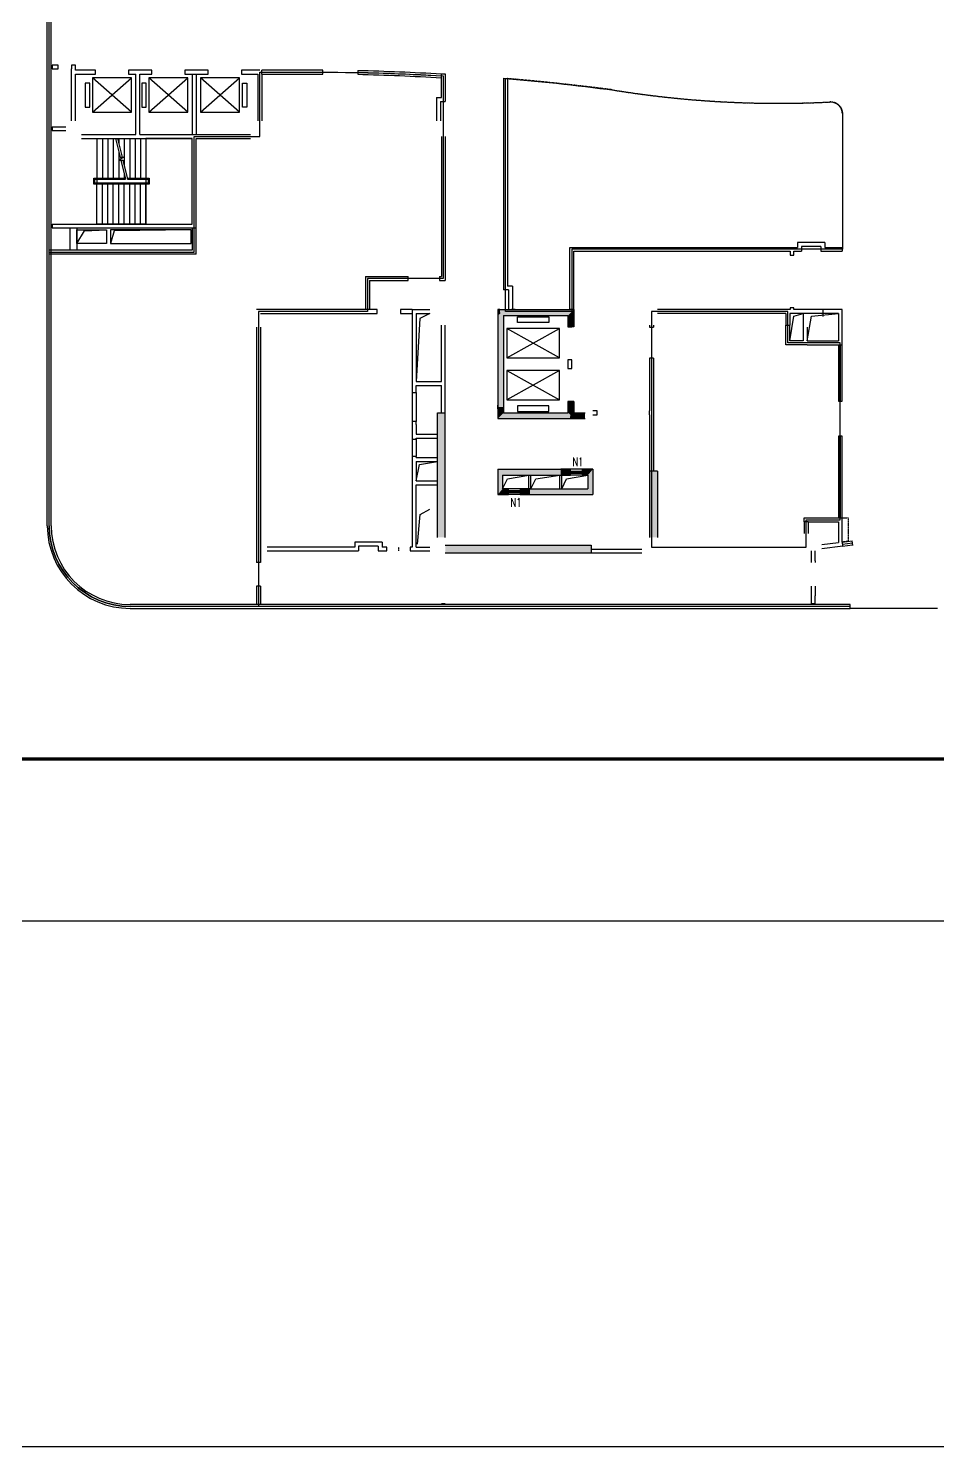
# Model space of a CAD drawing. Header units: inches. Extents: x 150046 to 186384, y -166880 to -113425.
# Drawn here: x 179818 to 180940, y -166880 to -165131 of the extents above; entities that cross this region are included whole.
import ezdxf

# ---------------------------------------------------------------- set-up
doc = ezdxf.new("R2010")
doc.units = ezdxf.units.IN
doc.header["$MEASUREMENT"] = 0
doc.linetypes.add('DASH', pattern=[0.35, 0.25, -0.1])
doc.linetypes.add('DOTE', pattern=[2.42, 2, -0.2, 0.02, -0.2])
doc.layers.add('MOS-门窗编号', color=7, linetype='Continuous')
doc.styles.add('_TCH_WINDOW', font='SIMPLEX', dxfattribs={"height": 3.5, "bigfont": 'GBCBIG'})

# ---------------------------------------------------------------- blocks, each defined once
blk = doc.blocks.new('$WINLIB2D$00000039')
at = {"color": 0}
for p, q in [((0.5, 0.5), (-0.5, 0.5)), ((-0.5, 0.17), (0.5, 0.17)), ((-0.45, -0.17), (-0.5, 0.08)), ((-0.38, -0.17), (-0.45, 0.17)), ((-0.32, -0.17), (-0.38, 0.17)), ((-0.25, -0.17), (-0.31, 0.17)), ((-0.18, -0.17), (-0.24, 0.17)), ((-0.11, -0.17), (-0.18, 0.17)), ((-0.04, -0.17), (-0.11, 0.17)), ((0.02, -0.17), (-0.04, 0.17)), ((0.09, -0.17), (0.03, 0.17)), ((0.16, -0.17), (0.1, 0.17)), ((0.23, -0.17), (0.16, 0.17)), ((0.3, -0.17), (0.23, 0.17)), ((0.36, -0.17), (0.3, 0.17)), ((0.43, -0.17), (0.37, 0.17)), ((0.5, -0.17), (0.44, 0.17)), ((-0.5, -0.17), (0.5, -0.17)), ((0.5, -0.5), (-0.5, -0.5))]:
    blk.add_line(p, q, dxfattribs=at)

msp = doc.modelspace()

# ---------------------------------------------------------------- hatches: boundary and pattern name
for points in [[(180399.8, -165477.7), (180397.4, -165477.7), (180397.4, -165484.9), (180400.6, -165482.5)], [(180400.6, -165482.5), (180397.4, -165484.9), (180397.4, -165597.7), (180404.6, -165597.7), (180404.6, -165484.9)], [(180400.6, -165482.5), (180404.6, -165484.9), (180483.8, -165484.9), (180491, -165477.7), (180399.8, -165477.7)], [(180491, -165477.7), (180483.8, -165484.9), (180483.8, -165498.7), (180491, -165498.7)], [(180404.6, -165597.7), (180397.4, -165597.7), (180397.4, -165612.1), (180404.6, -165604.9)], [(180483.8, -165591.1), (180483.8, -165604.9), (180487, -165607.3), (180491, -165604.9), (180491, -165591.1)], [(180323, -165633.7), (180332.6, -165633.7), (180332.6, -165604.9), (180323, -165604.9)], [(180404.6, -165604.9), (180397.4, -165612.1), (180486.2, -165612.1), (180487, -165607.3), (180483.8, -165604.9)], [(180505, -165612.1), (180505, -165604.9), (180491, -165604.9), (180487, -165607.3), (180486.2, -165612.1)], [(180323, -165662.5), (180332.6, -165662.5), (180332.6, -165633.7), (180323, -165633.7)], [(180323, -165691.3), (180332.6, -165691.3), (180332.6, -165662.5), (180323, -165662.5)], [(180403.4, -165681.7), (180397.4, -165674.5), (180397.4, -165705.7), (180403.4, -165698.5)], [(180397.4, -165674.5), (180403.4, -165681.7), (180437, -165681.7), (180437, -165674.5)], [(180437, -165674.5), (180437, -165681.7), (180475, -165681.7), (180475, -165674.5)], [(180475, -165681.7), (180487, -165681.7), (180487, -165674.5), (180475, -165674.5)], [(180514.6, -165674.5), (180501.4, -165674.5), (180501.4, -165681.7), (180508.6, -165681.7)], [(180514.6, -165674.5), (180508.6, -165681.7), (180508.6, -165698.5), (180514.6, -165705.7)], [(180584.6, -165758.5), (180594.2, -165758.5), (180594.2, -165676.9), (180584.6, -165676.9)], [(180323, -165758.5), (180332.6, -165758.5), (180332.6, -165691.3), (180323, -165691.3)], [(180397.4, -165705.7), (180410.6, -165705.7), (180410.6, -165698.5), (180403.4, -165698.5)], [(180437, -165698.5), (180425, -165698.5), (180425, -165705.7), (180437, -165705.7)], [(180437, -165698.5), (180437, -165705.7), (180475, -165705.7), (180475, -165698.5)], [(180475, -165698.5), (180475, -165705.7), (180514.6, -165705.7), (180508.6, -165698.5)], [(180332.6, -165768.1), (180332.6, -165777.7), (180329.6, -165777.7), (180329.6, -165777.7), (180512.6, -165777.7), (180512.6, -165768.1)], [(180594.2, -165777.7), (180584.6, -165777.7), (180584.6, -165777.7), (180594.2, -165777.7)]]:
    msp.add_hatch(color=256).paths.add_polyline_path(points)

# ---------------------------------------------------------------- linework, layer by layer
for p, q in [((179841.8, -165744.1), (179841.8, -165026.5)), ((179844.2, -165744.1), (179844.2, -165026.5)), ((179846.6, -165744.1), (179846.6, -165026.5)), ((179855, -165176.1), (179847.8, -165176.1)), ((179847.8, -165176.1), (179847.8, -165180.9)), ((179855, -165180.9), (179855, -165176.1)), ((179876.6, -165176.1), (179871.8, -165176.1)), ((179871.8, -165176.1), (179871.8, -165180.9)), ((179876.6, -165182.5), (179876.6, -165176.1)), ((179847.8, -165180.9), (179855, -165180.9)), ((179871.8, -165184.9), (179871.8, -165180.9)), ((179871.8, -165244.9), (179871.8, -165184.9)), ((179901.2, -165182.5), (179876.6, -165182.5)), ((179876.6, -165244.9), (179876.6, -165187.3)), ((179876.6, -165187.3), (179901.2, -165187.3)), ((179945.6, -165234), (179897.6, -165192)), ((179897.6, -165234), (179945.6, -165192)), ((179901.2, -165187.3), (179901.2, -165182.5)), ((179953.4, -165182.5), (179942, -165182.5)), ((179942, -165182.5), (179942, -165187.3)), ((179942, -165187.3), (179951, -165187.3)), ((179951, -165261.7), (179951, -165187.3)), ((179970.8, -165182.5), (179953.4, -165182.5)), ((179955.8, -165261.7), (179955.8, -165187.3)), ((179955.8, -165187.3), (179970.8, -165187.3)), ((180015.2, -165234), (179967.2, -165192)), ((179967.2, -165234), (180015.2, -165192)), ((179970.8, -165187.3), (179970.8, -165182.5)), ((180040.4, -165182.5), (180011.6, -165182.5)), ((180011.6, -165182.5), (180011.6, -165187.3)), ((180011.6, -165187.3), (180040.4, -165187.3)), ((180020.6, -165187.3), (180020.6, -165261.7)), ((180025.4, -165187.3), (180025.4, -165261.7)), ((180030.8, -165234), (180078.8, -165192)), ((180078.8, -165234), (180030.8, -165192)), ((180040.4, -165187.3), (180040.4, -165182.5)), ((180104, -165182.5), (180081.2, -165182.5)), ((180081.2, -165182.5), (180081.2, -165187.3)), ((180081.2, -165187.3), (180101.6, -165187.3)), ((180101.6, -165187.3), (180101.6, -165244.9)), ((180181.5, -165182.5), (180106.4, -165182.5)), ((180106.4, -165187.3), (180106.4, -165182.5)), ((180106.4, -165184.9), (180181.5, -165184.9)), ((180106.4, -165187.3), (180181.5, -165187.3)), ((180106.4, -165187.3), (180106.4, -165244.9)), ((180181.5, -165187.3), (180181.5, -165182.5)), ((179894.1, -165198.4), (179888.7, -165198.4)), ((179888.7, -165198.4), (179888.7, -165228.1)), ((179894.1, -165228.1), (179894.1, -165198.4)), ((179963.7, -165198.4), (179958.3, -165198.4)), ((179958.3, -165198.4), (179958.3, -165228.1)), ((179963.7, -165228.1), (179963.7, -165198.4)), ((180082.4, -165228.1), (180082.4, -165198.4)), ((180082.4, -165198.4), (180087.8, -165198.4)), ((180087.8, -165198.4), (180087.8, -165228.1)), ((179888.7, -165228.1), (179894.1, -165228.1)), ((179958.3, -165228.1), (179963.7, -165228.1)), ((180087.8, -165228.1), (180082.4, -165228.1)), ((180321.8, -165216.1), (180321.8, -165244.9)), ((180321.8, -165216.1), (180327.8, -165216.1)), ((180326.6, -165220.9), (180326.6, -165244.9)), ((179847.8, -165252.1), (179864.6, -165252.1)), ((179847.8, -165252.1), (179847.8, -165256.9)), ((179847.8, -165256.9), (179864.6, -165256.9)), ((179883.8, -165261.7), (179951, -165261.7)), ((179883.8, -165266.5), (179953.4, -165266.5)), ((179903, -165266.5), (179926, -165266.5)), ((179903, -165266.5), (179903, -165315.4)), ((179909.8, -165266.5), (179909.8, -165315.4)), ((179916.5, -165266.5), (179916.5, -165315.4)), ((179923.2, -165266.5), (179923.2, -165315.4)), ((179926, -165266.5), (179931.5, -165289.6)), ((179928.5, -165266.5), (179963.5, -165266.5)), ((179928.5, -165266.5), (179934, -165289.6)), ((179929.9, -165266.5), (179929.9, -165272.5)), ((179936.6, -165266.5), (179936.6, -165300.5)), ((179943.4, -165266.5), (179943.4, -165315.4)), ((179950.1, -165266.5), (179950.1, -165315.4)), ((179953.4, -165266.5), (180020.6, -165266.5)), ((179955.8, -165261.7), (180023, -165261.7)), ((179956.8, -165266.5), (179956.8, -165315.4)), ((179963.5, -165266.5), (179963.5, -165315.4)), ((180020.6, -165266.5), (179963.5, -165266.5)), ((179963.5, -165266.5), (179963.5, -165315.4)), ((180020.6, -165372.1), (180020.6, -165266.5)), ((180023, -165261.7), (180092.6, -165261.7)), ((180025.4, -165376.9), (180025.4, -165266.5)), ((180025.4, -165266.5), (180092.6, -165266.5)), ((179929.9, -165282.8), (179929.9, -165315.4)), ((179935.8, -165289.7), (179930.4, -165293.2)), ((179930.4, -165293.2), (179934.9, -165293.4)), ((179931.5, -165289.6), (179935.8, -165289.7)), ((179932.4, -165293.3), (179938.1, -165316.9)), ((179934.9, -165293.4), (179940.6, -165316.9)), ((179899, -165323.1), (179899, -165315.4)), ((179899, -165315.4), (179937.8, -165315.4)), ((179900.4, -165316.9), (179938.1, -165316.9)), ((179900.4, -165321.7), (179900.4, -165316.9)), ((179903, -165316.9), (179938.1, -165316.9)), ((179903, -165316.9), (179903, -165321.7)), ((179936.6, -165310.8), (179936.6, -165315.4)), ((179940.2, -165315.4), (179967.6, -165315.4)), ((179940.6, -165316.9), (179963.5, -165316.9)), ((179940.6, -165316.9), (179966.2, -165316.9)), ((179963.5, -165316.9), (179963.5, -165321.7)), ((179966.2, -165316.9), (179966.2, -165321.7)), ((179967.6, -165315.4), (179967.6, -165323.1)), ((179967.6, -165323.1), (179899, -165323.1)), ((179966.2, -165321.7), (179900.4, -165321.7)), ((179963.5, -165321.7), (179903, -165321.7)), ((179903, -165372.1), (179903, -165323.1)), ((179909.8, -165372.1), (179909.8, -165323.1)), ((179916.5, -165372.1), (179916.5, -165323.1)), ((179923.2, -165372.1), (179923.2, -165323.1)), ((179929.9, -165372.1), (179929.9, -165323.1)), ((179936.6, -165372.1), (179936.6, -165323.1)), ((179943.4, -165372.1), (179943.4, -165323.1)), ((179950.1, -165372.1), (179950.1, -165323.1)), ((179956.8, -165372.1), (179956.8, -165323.1)), ((179963.5, -165372.1), (179963.5, -165323.1)), ((179963.5, -165323.1), (179963.5, -165372.1)), ((179847.8, -165372.1), (180020.6, -165372.1)), ((179847.8, -165372.1), (179847.8, -165376.9)), ((179847.8, -165376.9), (180025.4, -165376.9)), ((179963.5, -165372.1), (179903, -165372.1)), ((179963.5, -165372.1), (180020.6, -165372.1)), ((180020.6, -165376.9), (180020.6, -165404.5)), ((180025.4, -165409.3), (180025.4, -165376.9)), ((180020.6, -165404.5), (179844.2, -165404.5)), ((180486.2, -165400.9), (180750.2, -165400.9)), ((180486.2, -165477.7), (180486.2, -165400.9)), ((180491, -165405.7), (180757.8, -165405.7)), ((180491, -165477.7), (180491, -165405.7)), ((180750.2, -165400.9), (180767, -165400.9)), ((180757.8, -165405.7), (180757.8, -165410.5)), ((180762.6, -165410.5), (180762.6, -165405.7)), ((180762.6, -165405.7), (180771.8, -165405.7)), ((180800.6, -165394.9), (180767, -165394.9)), ((180767, -165394.9), (180767, -165400.9)), ((180795.8, -165399.7), (180771.8, -165399.7)), ((180771.8, -165399.7), (180771.8, -165405.7)), ((180795.8, -165399.7), (180795.8, -165405.7)), ((180795.8, -165405.7), (180822.2, -165405.7)), ((180800.6, -165394.9), (180800.6, -165400.9)), ((180800.6, -165400.9), (180822.2, -165400.9)), ((180822.2, -165400.9), (180822.2, -165405.7)), ((180025.4, -165409.3), (179844.2, -165409.3)), ((180757.8, -165410.5), (180762.6, -165410.5)), ((180762.6, -165475.3), (180757.8, -165475.3)), ((180757.8, -165475.3), (180757.8, -165477.7)), ((180762.6, -165477.7), (180762.6, -165475.3)), ((180248.6, -165477.7), (180099.8, -165477.7)), ((180104.6, -165482.5), (180248.6, -165482.5)), ((180248.6, -165482.5), (180248.6, -165477.7)), ((180291.8, -165477.7), (180277.4, -165477.7)), ((180277.4, -165477.7), (180277.4, -165482.5)), ((180277.4, -165482.5), (180291.8, -165482.5)), ((180291.8, -165477.7), (180313.4, -165477.7)), ((180291.8, -165477.7), (180291.8, -165568.9)), ((180296.6, -165482.5), (180313.4, -165482.5)), ((180296.6, -165482.5), (180296.6, -165566.5)), ((180399.8, -165477.7), (180397.4, -165477.7)), ((180397.4, -165477.7), (180397.4, -165484.9)), ((180397.4, -165484.9), (180397.4, -165597.7)), ((180399.8, -165477.7), (180491, -165477.7)), ((180404.6, -165484.9), (180483.8, -165484.9)), ((180404.6, -165484.9), (180404.6, -165597.7)), ((180419, -165477.7), (180414.2, -165477.7)), ((180421.5, -165493.6), (180421.5, -165486.7)), ((180421.5, -165486.7), (180460.3, -165486.7)), ((180460.3, -165493.6), (180421.5, -165493.6)), ((180460.3, -165486.7), (180460.3, -165493.6)), ((180483.8, -165484.9), (180483.8, -165498.7)), ((180491, -165477.7), (180486.2, -165477.7)), ((180491, -165477.7), (180491, -165498.7)), ((180757.8, -165477.7), (180594.2, -165477.7)), ((180752.6, -165482.5), (180594.2, -165482.5)), ((180752.6, -165482.5), (180752.6, -165496.9)), ((180817.4, -165482.5), (180757.4, -165482.5)), ((180757.5, -165482.5), (180757.5, -165496.9)), ((180822.2, -165477.7), (180762.6, -165477.7)), ((180798.2, -165477.7), (180798.2, -165486.1)), ((180817.4, -165482.5), (180817.4, -165516.1)), ((180822.2, -165482.5), (180822.2, -165477.7)), ((180822.2, -165520.9), (180822.2, -165482.5)), ((180099.8, -165499.3), (180099.8, -165789.7)), ((180104.6, -165499.3), (180104.6, -165789.7)), ((180327.8, -165566.5), (180327.8, -165496.9)), ((180332.6, -165568.9), (180332.6, -165496.9)), ((180408.6, -165537.1), (180473.4, -165501.1)), ((180473.4, -165537.1), (180408.6, -165501.1)), ((180491, -165498.7), (180483.8, -165498.7)), ((180483.8, -165498.7), (180488.6, -165498.7)), ((180584.6, -165496.9), (180584.6, -165499.3)), ((180584.6, -165499.3), (180589.4, -165499.3)), ((180589.4, -165496.9), (180589.4, -165499.3)), ((180752.6, -165496.9), (180757.4, -165496.9)), ((180779, -165516.1), (180817.4, -165516.1)), ((180779, -165520.9), (180822.2, -165520.9)), ((180817.4, -165520.9), (180817.4, -165590.5)), ((180819.8, -165520.9), (180819.8, -165590.5)), ((180822.2, -165516.1), (180822.2, -165516.1)), ((180822.2, -165590.5), (180822.2, -165520.9)), ((180483.8, -165539.5), (180483.8, -165550.3)), ((180488.6, -165539.5), (180483.8, -165539.5)), ((180488.6, -165550.3), (180488.6, -165539.5)), ((180589.4, -165537.7), (180584.6, -165537.7)), ((180584.6, -165537.7), (180584.6, -165602.5)), ((180589.4, -165537.7), (180589.4, -165609.7)), ((180408.6, -165552.7), (180473.4, -165588.7)), ((180473.4, -165552.7), (180408.6, -165588.7)), ((180483.8, -165550.3), (180488.6, -165550.3)), ((180291.8, -165568.9), (180291.8, -165579.7)), ((180291.8, -165579.7), (180291.8, -165615.7)), ((180291.8, -165579.7), (180296.6, -165579.7)), ((180296.6, -165566.5), (180327.8, -165566.5)), ((180296.6, -165571.3), (180327.8, -165571.3)), ((180296.6, -165579.7), (180296.6, -165571.3)), ((180296.6, -165579.7), (180296.6, -165615.7)), ((180327.8, -165597.7), (180327.8, -165571.3)), ((180332.6, -165595.3), (180332.6, -165568.9)), ((180327.8, -165604.9), (180327.8, -165597.7)), ((180332.6, -165600.1), (180332.6, -165595.3)), ((180397.4, -165600.1), (180397.4, -165595.3)), ((180397.4, -165597.7), (180397.4, -165612.1)), ((180404.6, -165597.7), (180404.6, -165604.9)), ((180460.3, -165596.2), (180421.5, -165596.2)), ((180421.5, -165596.2), (180421.5, -165603.1)), ((180460.3, -165603.1), (180460.3, -165596.2)), ((180483.8, -165591.1), (180488.6, -165591.1)), ((180483.8, -165591.1), (180483.8, -165604.9)), ((180491, -165591.1), (180483.8, -165591.1)), ((180491, -165591.1), (180491, -165604.9)), ((180817.4, -165590.5), (180822.2, -165590.5)), ((180291.8, -165615.7), (180291.8, -165637.3)), ((180296.6, -165615.7), (180291.8, -165615.7)), ((180296.6, -165619.3), (180296.6, -165615.7)), ((180323, -165633.7), (180323, -165604.9)), ((180323, -165604.9), (180332.6, -165604.9)), ((180332.6, -165604.9), (180332.6, -165600.1)), ((180332.6, -165633.7), (180332.6, -165604.9)), ((180397.4, -165612.1), (180486.2, -165612.1)), ((180404.6, -165604.9), (180483.8, -165604.9)), ((180421.5, -165603.1), (180460.3, -165603.1)), ((180486.2, -165612.1), (180505, -165612.1)), ((180491, -165604.9), (180505, -165604.9)), ((180519.8, -165602.5), (180514.6, -165602.5)), ((180514.6, -165607.3), (180519.8, -165607.3)), ((180519.8, -165607.3), (180519.8, -165602.5)), ((180584.6, -165607.3), (180584.6, -165602.5)), ((180584.6, -165607.3), (180584.6, -165676.9)), ((180589.4, -165609.7), (180589.4, -165676.9)), ((180296.6, -165619.3), (180296.6, -165631.3)), ((180296.6, -165631.3), (180323, -165631.3)), ((180323, -165662.5), (180323, -165633.7)), ((180332.6, -165662.5), (180332.6, -165633.7)), ((180822.2, -165633.7), (180817.4, -165633.7)), ((180817.4, -165633.7), (180817.4, -165734.5)), ((180819.8, -165633.7), (180819.8, -165734.5)), ((180822.2, -165734.5), (180822.2, -165633.7)), ((180291.8, -165637.3), (180296.6, -165637.3)), ((180296.6, -165636.1), (180323, -165636.1)), ((180296.6, -165637.3), (180296.6, -165636.1)), ((180291.8, -165658.9), (180291.8, -165662.5)), ((180296.6, -165658.9), (180291.8, -165658.9)), ((180291.8, -165662.5), (180291.8, -165691.3)), ((180296.6, -165660.1), (180296.6, -165658.9)), ((180296.6, -165660.1), (180323, -165660.1)), ((180296.6, -165664.9), (180323, -165664.9)), ((180296.6, -165664.9), (180296.6, -165688.9)), ((180323, -165691.3), (180323, -165662.5)), ((180332.6, -165691.3), (180332.6, -165662.5)), ((180397.4, -165674.5), (180397.4, -165705.7)), ((180397.4, -165674.5), (180437, -165674.5)), ((180403.4, -165681.7), (180403.4, -165698.5)), ((180403.4, -165681.7), (180437, -165681.7)), ((180435.8, -165698.5), (180435.8, -165681.7)), ((180437, -165674.5), (180475, -165674.5)), ((180437, -165681.7), (180475, -165681.7)), ((180438.2, -165698.5), (180438.2, -165681.7)), ((180473.8, -165698.5), (180473.8, -165681.7)), ((180487, -165674.5), (180475, -165674.5)), ((180475, -165681.7), (180487, -165681.7)), ((180476.2, -165698.5), (180476.2, -165681.7)), ((180487, -165681.7), (180487, -165674.5)), ((180514.6, -165674.5), (180501.4, -165674.5)), ((180501.4, -165674.5), (180501.4, -165681.7)), ((180501.4, -165681.7), (180508.6, -165681.7)), ((180508.6, -165681.7), (180508.6, -165698.5)), ((180514.6, -165674.5), (180514.6, -165705.7)), ((180584.6, -165676.9), (180584.6, -165758.5)), ((180594.2, -165676.9), (180584.6, -165676.9)), ((180594.2, -165676.9), (180594.2, -165758.5)), ((180291.8, -165691.3), (180291.8, -165770.5)), ((180296.6, -165688.9), (180323, -165688.9)), ((180296.6, -165693.7), (180323, -165693.7)), ((180296.6, -165770.5), (180296.6, -165693.7)), ((180323, -165758.5), (180323, -165691.3)), ((180332.6, -165758.5), (180332.6, -165691.3)), ((180410.6, -165698.5), (180403.4, -165698.5)), ((180410.6, -165705.7), (180410.6, -165698.5)), ((180437, -165698.5), (180425, -165698.5)), ((180425, -165698.5), (180425, -165705.7)), ((180437, -165698.5), (180475, -165698.5)), ((180475, -165698.5), (180508.6, -165698.5)), ((180397.4, -165705.7), (180410.6, -165705.7)), ((180425, -165705.7), (180437, -165705.7)), ((180437, -165705.7), (180475, -165705.7)), ((180475, -165705.7), (180514.6, -165705.7)), ((180817.4, -165734.5), (180822.2, -165734.5)), ((180780.2, -165739.3), (180775.4, -165739.3)), ((180775.4, -165739.3), (180775.4, -165753.7)), ((180780.2, -165739.3), (180780.2, -165753.7)), ((180221, -165770.5), (180113, -165770.5)), ((180254.6, -165764.5), (180221, -165764.5)), ((180221, -165764.5), (180221, -165770.5)), ((180249.8, -165769.3), (180225.8, -165769.3)), ((180225.8, -165769.3), (180225.8, -165775.3)), ((180249.8, -165769.3), (180249.8, -165775.3)), ((180254.6, -165764.5), (180254.6, -165770.5)), ((180260.6, -165770.5), (180254.6, -165770.5)), ((180260.6, -165775.3), (180260.6, -165770.5)), ((180291.8, -165770.5), (180289.4, -165770.5)), ((180289.4, -165770.5), (180289.4, -165775.3)), ((180296.6, -165770.5), (180313.4, -165770.5)), ((180332.6, -165768.1), (180512.6, -165768.1)), ((180512.6, -165768.1), (180512.6, -165777.7)), ((180512.6, -165772.9), (180558.2, -165772.9)), ((180558.2, -165772.9), (180575, -165772.9)), ((180797, -165767.5), (180817.4, -165765)), ((180797, -165772.4), (180823, -165769.1)), ((180822.2, -165764.4), (180834.6, -165762.8)), ((180822.2, -165764.3), (180822.7, -165769.2)), ((180822.5, -165766.8), (180834.8, -165765.2)), ((180822.7, -165769.2), (180835, -165767.6)), ((180835.1, -165768.6), (180834.6, -165762.8)), ((180104.6, -165789.7), (180099.8, -165789.7)), ((180113, -165775.3), (180225.8, -165775.3)), ((180249.8, -165775.3), (180260.6, -165775.3)), ((180289.4, -165775.3), (180294.2, -165775.3)), ((180294.2, -165775.3), (180313.4, -165775.3)), ((180332.6, -165777.7), (180512.6, -165777.7)), ((180512.6, -165777.7), (180575, -165777.7)), ((180783.8, -165775.3), (180783.8, -165787.3)), ((180783.8, -165787.3, 84), (180783.8, -165789.7, 84)), ((180788.6, -165787.3), (180788.6, -165775.3)), ((180788.6, -165787.3, 84), (180788.6, -165789.7, 84)), ((180104.6, -165818.5), (180099.8, -165818.5)), ((180099.8, -165818.5), (180099.8, -165840.1)), ((180104.6, -165818.5), (180104.6, -165840.1)), ((180783.8, -165818.5, 84), (180783.8, -165830.5, 84)), ((180788.6, -165818.5, 84), (180788.6, -165830.5, 84)), ((180831.8, -165841.3), (179943.8, -165841.3)), ((180831.8, -165843.7), (179943.8, -165843.7)), ((180327.8, -165840.1), (180332.6, -165840.1)), ((180783.8, -165830.5), (180783.8, -165840.1)), ((180783.8, -165840.1), (180788.6, -165840.1)), ((180788.6, -165840.1), (180788.6, -165830.5)), ((180831.8, -165846.1), (180831.8, -165841.3)), ((179943.8, -165846.1), (180831.8, -165846.1)), ((180867.8, -165846.1), (180831.8, -165846.1)), ((180903.8, -165846.1), (180867.8, -165846.1)), ((180939.8, -165846.1), (180903.8, -165846.1))]:
    msp.add_line(p, q)
at = {"linetype": 'ByBlock'}
for p, q in [((180404.6, -165192.4), (180404.6, -165453.4)), ((180404.6, -165192.4), (180409.4, -165192.8)), ((180409.4, -165192.8), (180409.4, -165448.6)), ((180326.6, -165220.9), (180332.6, -165220.9)), ((180327.8, -165264.1), (180327.8, -165436.9)), ((180332.6, -165264.1), (180332.6, -165441.7)), ((180234.2, -165436.9), (180287, -165436.9)), ((180234.2, -165436.9), (180234.2, -165477.7)), ((180287, -165441.7), (180287, -165436.9)), ((180325.4, -165436.9), (180325.4, -165441.7)), ((180325.4, -165436.9), (180327.8, -165436.9)), ((180239, -165441.7), (180287, -165441.7)), ((180239, -165441.7), (180239, -165477.7)), ((180325.4, -165441.7), (180332.6, -165441.7)), ((180410.6, -165453.4), (180404.6, -165453.4)), ((180415.4, -165448.6), (180409.4, -165448.6)), ((180410.6, -165453.4), (180410.6, -165477.7)), ((180415.4, -165448.6), (180415.4, -165477.7))]:
    msp.add_line(p, q, dxfattribs=at)
at = {"linetype": 'DOTE'}
for p, q in [((180291.8, -165637.3), (180291.8, -165658.9)), ((180296.6, -165637.3), (180296.6, -165658.9))]:
    msp.add_line(p, q, dxfattribs=at)
at = {"linetype": 'DASH'}
msp.add_line((180275, -165770.5), (180275, -165775.3), dxfattribs=at)
for points in [[(150613.9, -141867), (185865.1, -141867), (185865.1, -166231.8), (150613.9, -166231.8)], [(179897.6, -165234), (179945.6, -165234), (179945.6, -165192), (179897.6, -165192)], [(179967.2, -165234), (180015.2, -165234), (180015.2, -165192), (179967.2, -165192)], [(180078.8, -165192), (180030.8, -165192), (180030.8, -165234), (180078.8, -165234)], [(179878.4, -165379.3), (179915, -165379.3), (179915, -165396.1), (179878.4, -165396.1)], [(180019.4, -165379.3), (179919.8, -165379.3), (179919.8, -165396.1), (180019.4, -165396.1)], [(180408.6, -165501.1), (180408.6, -165537.1), (180473.4, -165537.1), (180473.4, -165501.1)], [(180473.4, -165588.7), (180473.4, -165552.7), (180408.6, -165552.7), (180408.6, -165588.7)]]:
    msp.add_lwpolyline(points, close=True)
at = {"const_width": 4.32}
msp.add_lwpolyline([(179851, -163440.4), (185665.1, -163440.4), (185665.1, -166031.8), (178312, -166031.8), (178312, -163440.4), (178545.1, -163440.4)], dxfattribs=at)
for points in [[(150095.5, -165151.8), (150095.5, -166879.8), (184655.5, -166879.8)], [(179870, -165404.5), (179870, -165376.9)], [(179878.4, -165376.9), (179878.4, -165404.5)], [(179878.4, -165396.1), (179887.7, -165380.5), (179915, -165379.3)], [(180019.4, -165379.3), (179924.2, -165380.3), (179919.8, -165396.1)], [(180313.4, -165482.5), (180301.2, -165488.5), (180296.6, -165566.5)], [(180774.2, -165482.5), (180774.2, -165516.1), (180757.4, -165516.1), (180757.4, -165496.9)], [(180757.4, -165516.1), (180762.6, -165485.6), (180774.2, -165482.5)], [(180779, -165516.1), (180784.2, -165485.6), (180817.4, -165482.5)], [(180779, -165520.9), (180752.6, -165520.9), (180752.6, -165496.9)], [(180779, -165499.3), (180779, -165516.1)], [(180296.6, -165688.9), (180301, -165668.6), (180323, -165664.9)], [(180403.4, -165698.5), (180409.3, -165686.3), (180435.8, -165681.7)], [(180438.2, -165698.5), (180444.1, -165686.3), (180473.8, -165681.7)], [(180476.2, -165698.5), (180482, -165686.3), (180508.6, -165681.7)], [(180298.4, -165766.9), (180301.6, -165730.5), (180313.4, -165723.7)], [(180775.4, -165739.3), (180775.4, -165734.5), (180817.8, -165734.5)], [(180822.2, -165764.3), (180822.2, -165734.5)], [(180780.2, -165739.3), (180817.4, -165739.3), (180817.4, -165765)]]:
    msp.add_lwpolyline(points)
at = {"lineweight": -3}
msp.add_lwpolyline([(180236.6, -165480.1), (180102.2, -165480.1), (180102.2, -165843.7), (179943.8, -165843.7, -0.414203), (179844.2, -165744.1), (179844.2, -165409.3), (179844.2, -165406.9), (180020.6, -165406.9), (180023, -165406.9), (180023, -165264.1), (180101.6, -165264.1), (180104, -165264.1), (180104, -165184.9), (180181.5, -165184.9, -0.01538), (180330.2, -165189.5), (180330.2, -165439.3), (180236.6, -165439.3), (180236.6, -165480.1)], format="xyb", dxfattribs=at)
for points, format in [([(180224.7, -165182.6, -0.00834), (180327.8, -165186.9, -0.00834)], "xyb"), ([(180224.7, -165182.6), (180224.7, -165187.4, -0.008353), (180327.8, -165191.7, -0.008353)], "xyb"), ([(180224.7, -165185, -0.008351), (180327.8, -165189.3, -0.008351)], "xyb"), ([(179879.6, -165291, 0, 0, 0), (179922.7, -165291, 2.88, 0, 0), (179933.5, -165291, 0, 0, 0)], "xyseb"), ([(179880.1, -165347.6, 0, 0, 0), (179997.5, -165347.6, 0, 0, 0), (179997.5, -165291, 0, 0, 0), (179951.5, -165291, 2.88, 0, 0), (179940.7, -165291, 0, 0, 0)], "xyseb"), ([(180393.7, -165628.9, 0, 0, 0), (180418.4, -165628.9, 2.88, 0, 0), (180429.2, -165628.9, 0, 0, 0)], "xyseb"), ([(180515, -165628.9, 0, 0, 0), (180493.5, -165628.9, 2.88, 0, 0), (180482.7, -165628.9, 0, 0, 0)], "xyseb"), ([(180393.7, -165657.7, 0, 0, 0), (180418.4, -165657.7, 2.88, 0, 0), (180429.2, -165657.7, 0, 0, 0)], "xyseb"), ([(180515, -165657.7, 0, 0, 0), (180493.5, -165657.7, 2.88, 0, 0), (180482.7, -165657.7, 0, 0, 0)], "xyseb"), ([(180399.3, -165722.5, 0, 0, 0), (180422.8, -165722.5, 2.88, 0, 0), (180433.6, -165722.5, 0, 0, 0)], "xyseb"), ([(180513.5, -165722.5, 0, 0, 0), (180493.8, -165722.5, 2.88, 0, 0), (180483, -165722.5, 0, 0, 0)], "xyseb"), ([(180399.3, -165751.3, 0, 0, 0), (180422.8, -165751.3, 2.88, 0, 0), (180433.6, -165751.3, 0, 0, 0)], "xyseb"), ([(180513.5, -165751.3, 0, 0, 0), (180493.8, -165751.3, 2.88, 0, 0), (180483, -165751.3, 0, 0, 0)], "xyseb")]:
    msp.add_lwpolyline(points, format=format)
at = {"linetype": 'ByBlock'}
msp.add_lwpolyline([(180327.8, -165216.1), (180327.8, -165186.9), (180332.6, -165186.9), (180332.6, -165220.9)], dxfattribs=at)
at = {"lineweight": -3}
msp.add_lwpolyline([(180550.1, -165403.3), (180550.1, -165403.3), (180488.6, -165403.3), (180488.6, -165405.7), (180488.6, -165480.1), (180486.2, -165480.1), (180407, -165480.1), (180407, -165477.7), (180407, -165192.6, -0.0132), (180550.1, -165208.3), (180550.1, -165208.3), (180550.1, -165208.3), (180550.1, -165208.3), (180550.1, -165208.3), (180550.1, -165208.3), (180550.1, -165208.3, 0.025435), (180673.4, -165221.3), (180673.4, -165221.3), (180673.4, -165221.3), (180673.4, -165221.3, 0.026289), (180807.5, -165221.6), (180807.5, -165221.6, -0.429027), (180822.6, -165235.9), (180822.6, -165403.3), (180674.9, -165403.3), (180673.4, -165403.3), (180673.4, -165403.3), (180673.4, -165403.3), (180550.1, -165403.3)], format="xyb", close=True, dxfattribs=at)
msp.add_lwpolyline([(180587, -165499.3), (180587, -165770.5), (180587, -165770.5), (180587, -165770.5), (180587, -165770.5), (180587, -165770.5), (180777.8, -165770.5), (180777.8, -165736.9), (180819.8, -165736.9), (180819.8, -165520.9), (180819.8, -165518.5), (180757.5, -165518.5), (180755.1, -165518.5), (180755.1, -165482.5), (180755.1, -165480.1), (180587, -165480.1), (180587, -165499.3)], dxfattribs=at)
at = {"linetype": 'DASH'}
msp.add_lwpolyline([(180822.2, -165734.5), (180829.4, -165734.5), (180829.4, -165763.5), (180822.2, -165764.4)], close=True, dxfattribs=at)
for centre, radius, start, end in [((180145.5, -168275.7), 3094.2, 82.7082, 85.1062), ((180743.4, -163947.8), 1275.4, 260.7431, 272.8326), ((180807.8, -165235.9), 14.4, 0, 95.7915)]:
    msp.add_arc(centre, radius, start, end, dxfattribs=at)
for radius in [102, 99.6, 97.2]:
    msp.add_arc((179943.8, -165744.1), radius, 180, 270)

# ---------------------------------------------------------------- block references
at = {"linetype": 'ByBlock'}
ref = msp.add_blockref('$WINLIB2D$00000039', (180494.2, -165678.1), dxfattribs=dict(at, xscale=14.4, yscale=7.2, zscale=7.2))
ref.add_attrib('A', 'N1', (180489.3, -165670.8), dxfattribs={"layer": 'MOS-门窗编号', "color": 0, "linetype": 'ByBlock', "height": 10.71, "style": '_TCH_WINDOW', "width": 0.705882})
ref = msp.add_blockref('$WINLIB2D$00000039', (180417.8, -165702.1), dxfattribs=dict(at, xscale=14.4, yscale=7.2, zscale=7.2))
ref.add_attrib('A', 'N1', (180413, -165720.9), dxfattribs={"layer": 'MOS-门窗编号', "color": 0, "linetype": 'ByBlock', "height": 10.71, "style": '_TCH_WINDOW', "width": 0.705882})

doc.saveas('drawing.dxf')
